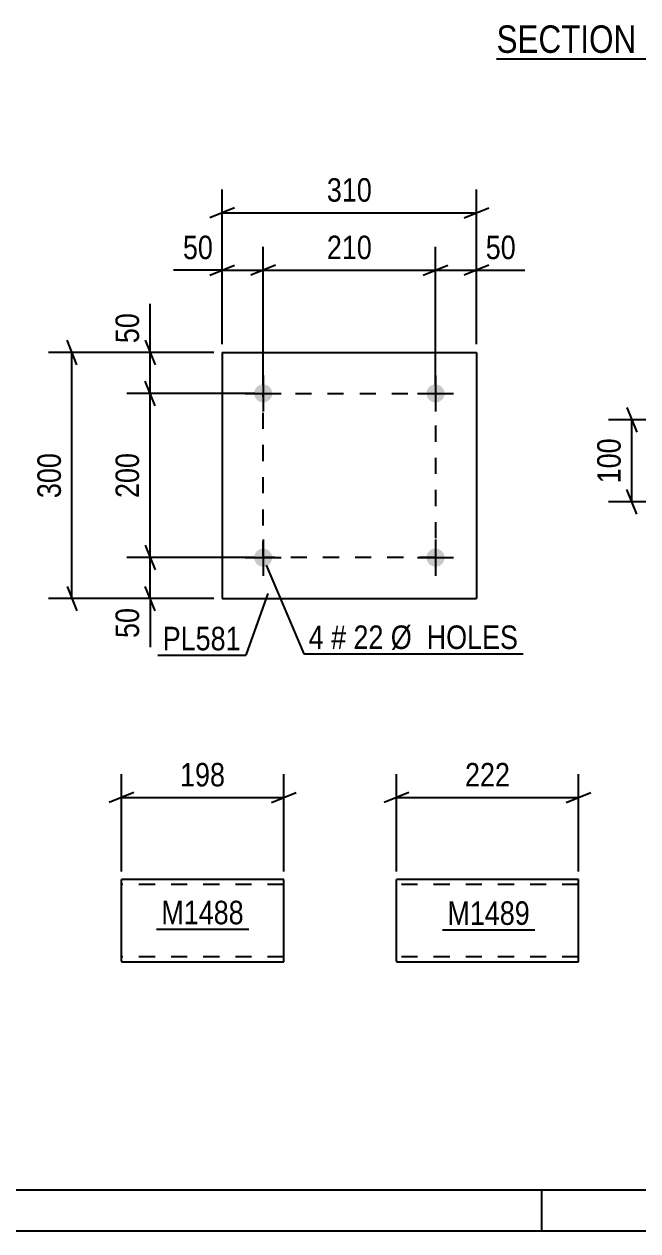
# Model space of a CAD drawing. Header units: millimetres. Extents: x 0 to 841, y 0 to 594.
# Drawn here: x 147.9 to 222.7, y 0 to 147 of the extents above; entities that cross this region are included whole.
import ezdxf

# ---------------------------------------------------------------- set-up
doc = ezdxf.new("R2010")
doc.units = ezdxf.units.MM
doc.linetypes.add('DXK_LINE_DOT2', pattern=[3.9198, 1.9599, -1.9599])
doc.styles.add('Arial Narrow', font='ARIALN.TTF', dxfattribs={"height": 0.2})

# ---------------------------------------------------------------- blocks, each defined once
blk = doc.blocks.new('Unknown-814553173-1135')
at = {"color": 5, "linetype": 'Continuous'}
for p, q in [((5, 5), (836, 5)), ((211, 0), (211, 5)), ((0, 0), (841, 0))]:
    blk.add_line(p, q, dxfattribs=at)
blk = doc.blocks.new('Unknown-814553173-15 - 1250')
at = {"color": 6, "linetype": 'Continuous'}
blk.add_line((205.49, 142.73), (233.13, 142.73), dxfattribs=at)
at = {"color": 0, "linetype": 'Continuous'}
for points in [[(223.59, 143.48), (223.59, 146.98), (205.49, 146.98), (205.49, 143.48)], [(227.2, 143.48), (227.2, 146.98), (224.64, 146.98), (224.64, 143.48)], [(229.53, 143.48), (229.53, 146.98), (228.25, 146.98), (228.25, 143.48)], [(233.13, 143.48), (233.13, 146.98), (230.58, 146.98), (230.58, 143.48)]]:
    blk.add_wipeout(points, dxfattribs=at)
at = {"color": 7, "linetype": 'Continuous', "style": 'Arial Narrow'}
for s, p in [('SECTION ', (205.49, 143.48)), ('E', (224.64, 143.48)), ('E', (230.58, 143.48)), ('-', (228.25, 143.48))]:
    blk.add_text(s, height=3.34, dxfattribs=at).set_placement(p)
blk = doc.blocks.new('Part-814553173-2142 - 2128')
at = {"color": 2, "linetype": 'Continuous'}
for p, q in [((159.78, 32.87), (159.78, 42.78)), ((179.55, 42.78), (159.78, 42.78)), ((179.55, 33.98), (179.55, 42.78)), ((179.55, 32.78), (179.55, 33.98)), ((159.78, 32.87), (159.78, 32.78)), ((159.78, 32.78), (179.55, 32.78))]:
    blk.add_line(p, q, dxfattribs=at)
at = {"color": 7, "linetype": 'DXK_LINE_DOT2'}
for p, q in [((179.55, 42.18), (159.78, 42.18)), ((159.78, 33.38), (159.78, 33.43)), ((179.55, 33.38), (159.78, 33.38)), ((179.55, 33.43), (179.55, 33.75)), ((179.55, 33.38), (179.55, 33.43))]:
    blk.add_line(p, q, dxfattribs=at)
blk = doc.blocks.new('Part-814553173-1924 - 1908')
at = {"color": 2, "linetype": 'Continuous'}
for p, q in [((172.05, 107), (172.05, 77)), ((172.05, 107), (203.05, 107)), ((203.05, 107), (203.05, 77)), ((172.05, 77), (203.05, 77))]:
    blk.add_line(p, q, dxfattribs=at)
blk = doc.blocks.new('Bolt-814553173-1957 - 1908')
at = {"linetype": 'Continuous'}
for points in [[(178.15, 82, -1), (175.95, 82, -1)], [(199.15, 82, -1), (196.95, 82, -1)]]:
    blk.add_hatch(color=1, dxfattribs=at).paths.add_polyline_path(points)
at = {"color": 1, "linetype": 'Continuous'}
for p, q in [((177.05, 84.2), (177.05, 79.8)), ((198.05, 84.2), (198.05, 79.8)), ((174.85, 82), (179.25, 82)), ((195.85, 82), (200.25, 82))]:
    blk.add_line(p, q, dxfattribs=at)
blk = doc.blocks.new('Bolt-814553173-1962 - 1908')
at = {"linetype": 'Continuous'}
for points in [[(178.15, 102, -1), (175.95, 102, -1)], [(199.15, 102, -1), (196.95, 102, -1)]]:
    blk.add_hatch(color=1, dxfattribs=at).paths.add_polyline_path(points)
at = {"color": 1, "linetype": 'Continuous'}
for p, q in [((177.05, 104.2), (177.05, 99.8)), ((198.05, 104.2), (198.05, 99.8)), ((174.85, 102), (179.25, 102)), ((195.85, 102), (200.25, 102))]:
    blk.add_line(p, q, dxfattribs=at)
blk = doc.blocks.new('Part-814553173-1891 - 1877')
at = {"color": 2, "linetype": 'Continuous'}
for p, q in [((193.3, 32.87), (193.3, 42.78)), ((215.46, 42.78), (193.3, 42.78)), ((215.46, 33.98), (215.46, 42.78)), ((215.46, 32.78), (215.46, 33.98)), ((193.3, 32.87), (193.3, 32.78)), ((193.3, 32.78), (215.46, 32.78))]:
    blk.add_line(p, q, dxfattribs=at)
at = {"color": 7, "linetype": 'DXK_LINE_DOT2'}
for p, q in [((215.46, 42.18), (193.3, 42.18)), ((193.3, 33.38), (193.3, 33.43)), ((215.46, 33.38), (193.3, 33.38)), ((215.46, 33.43), (215.46, 33.75)), ((215.46, 33.38), (215.46, 33.43))]:
    blk.add_line(p, q, dxfattribs=at)
blk = doc.blocks.new('Rectangle-814553173-2071 - 1908')
at = {"color": 1, "linetype": 'DXK_LINE_DOT2'}
blk.add_lwpolyline([(177.05, 102), (198.05, 102), (198.05, 82), (177.05, 82), (177.05, 102)], close=True, dxfattribs=at)
blk = doc.blocks.new('StraightDimension-814553173-2304 - 2285')
at = {"color": 7, "linetype": 'Continuous'}
for p, q in [((221.36, 100.29), (222.56, 97.29)), ((242.73, 98.79), (219.11, 98.79)), ((221.96, 88.79), (221.96, 98.79)), ((222.56, 87.29), (221.36, 90.29)), ((234.72, 88.79), (219.11, 88.79))]:
    blk.add_line(p, q, dxfattribs=at)
at = {"color": 0}
blk.add_wipeout([(221.21, 97.13), (217.01, 97.13), (217.01, 90.45), (221.21, 90.45)], dxfattribs=at)
at = {"color": 3, "style": 'Arial Narrow'}
blk.add_text('100', height=2.863, rotation=90.0002, dxfattribs=at).set_placement((220.61, 91.05))
blk = doc.blocks.new('StraightDimension-814553173-2144 - 2128')
at = {"color": 7, "linetype": 'Continuous'}
for p, q in [((159.78, 43.78), (159.78, 55.63)), ((179.55, 43.78), (179.55, 55.63)), ((161.28, 53.38), (158.28, 52.18)), ((178.05, 52.18), (181.05, 53.38)), ((159.78, 52.78), (179.55, 52.78))]:
    blk.add_line(p, q, dxfattribs=at)
at = {"color": 0}
blk.add_wipeout([(173.01, 53.53), (173.01, 57.73), (166.32, 57.73), (166.32, 53.53)], dxfattribs=at)
at = {"color": 3, "style": 'Arial Narrow'}
blk.add_text('198', height=2.863, dxfattribs=at).set_placement((166.92, 54.13))
blk = doc.blocks.new('StraightDimension-814553173-2007 - 1908')
at = {"color": 7, "linetype": 'Continuous'}
for p, q in [((163.27, 107), (163.27, 112.9)), ((163.27, 107), (163.27, 112.9)), ((162.67, 108.5), (163.87, 105.5)), ((171.05, 107), (160.42, 107)), ((163.27, 102), (163.27, 107)), ((163.87, 100.5), (162.67, 103.5)), ((176.05, 102), (160.42, 102))]:
    blk.add_line(p, q, dxfattribs=at)
at = {"color": 0}
blk.add_wipeout([(162.52, 112.38), (158.32, 112.38), (158.32, 107.52), (162.52, 107.52)], dxfattribs=at)
at = {"color": 3, "style": 'Arial Narrow'}
blk.add_text('50', height=2.863, rotation=90.0002, dxfattribs=at).set_placement((161.92, 108.12))
blk = doc.blocks.new('StraightDimension-814553173-1964 - 1908')
at = {"color": 7, "linetype": 'Continuous'}
for p, q in [((198.05, 103), (198.05, 119.85)), ((203.05, 108), (203.05, 119.85)), ((196.55, 116.4), (199.55, 117.6)), ((204.55, 117.6), (201.55, 116.4)), ((198.05, 117), (203.05, 117)), ((203.05, 117), (208.95, 117)), ((203.05, 117), (208.95, 117))]:
    blk.add_line(p, q, dxfattribs=at)
at = {"color": 0}
blk.add_wipeout([(208.43, 117.75), (208.43, 121.95), (203.57, 121.95), (203.57, 117.75)], dxfattribs=at)
at = {"color": 3, "style": 'Arial Narrow'}
blk.add_text('50', height=2.863, dxfattribs=at).set_placement((204.17, 118.35))
blk = doc.blocks.new('StraightDimension-814553173-1977 - 1908')
at = {"color": 7, "linetype": 'Continuous'}
for p, q in [((177.05, 103), (177.05, 119.85)), ((198.05, 103), (198.05, 119.85)), ((178.55, 117.6), (175.55, 116.4)), ((196.55, 116.4), (199.55, 117.6)), ((177.05, 117), (198.05, 117))]:
    blk.add_line(p, q, dxfattribs=at)
at = {"color": 0}
blk.add_wipeout([(190.89, 117.75), (190.89, 121.95), (184.21, 121.95), (184.21, 117.75)], dxfattribs=at)
at = {"color": 3, "style": 'Arial Narrow'}
blk.add_text('210', height=2.863, dxfattribs=at).set_placement((184.81, 118.35))
blk = doc.blocks.new('StraightDimension-814553173-1993 - 1908')
at = {"color": 7, "linetype": 'Continuous'}
for p, q in [((172.05, 108), (172.05, 119.85)), ((177.05, 103), (177.05, 119.85)), ((170.55, 116.4), (173.55, 117.6)), ((178.55, 117.6), (175.55, 116.4)), ((172.05, 117), (166.14, 117)), ((172.05, 117), (166.14, 117)), ((172.05, 117), (177.05, 117))]:
    blk.add_line(p, q, dxfattribs=at)
at = {"color": 0}
blk.add_wipeout([(171.52, 117.75), (171.52, 121.95), (166.67, 121.95), (166.67, 117.75)], dxfattribs=at)
at = {"color": 3, "style": 'Arial Narrow'}
blk.add_text('50', height=2.863, dxfattribs=at).set_placement((167.27, 118.35))
blk = doc.blocks.new('StraightDimension-814553173-2020 - 1908')
at = {"color": 7, "linetype": 'Continuous'}
for p, q in [((163.87, 100.5), (162.67, 103.5)), ((176.05, 102), (160.42, 102)), ((163.27, 82), (163.27, 102)), ((162.67, 83.5), (163.87, 80.5)), ((176.05, 82), (160.42, 82))]:
    blk.add_line(p, q, dxfattribs=at)
at = {"color": 0}
blk.add_wipeout([(162.52, 95.34), (158.32, 95.34), (158.32, 88.66), (162.52, 88.66)], dxfattribs=at)
at = {"color": 3, "style": 'Arial Narrow'}
blk.add_text('200', height=2.863, rotation=90.0002, dxfattribs=at).set_placement((161.92, 89.26))
blk = doc.blocks.new('StraightDimension-814553173-2036 - 1908')
at = {"color": 7, "linetype": 'Continuous'}
for p, q in [((162.67, 83.5), (163.87, 80.5)), ((176.05, 82), (160.42, 82)), ((163.27, 77), (163.27, 82)), ((163.87, 75.5), (162.67, 78.5)), ((171.05, 77), (160.42, 77)), ((163.27, 77), (163.27, 71.09)), ((163.27, 77), (163.27, 71.09))]:
    blk.add_line(p, q, dxfattribs=at)
at = {"color": 0}
blk.add_wipeout([(162.52, 76.47), (158.32, 76.47), (158.32, 71.61), (162.52, 71.61)], dxfattribs=at)
at = {"color": 3, "style": 'Arial Narrow'}
blk.add_text('50', height=2.863, rotation=90.0002, dxfattribs=at).set_placement((161.92, 72.21))
blk = doc.blocks.new('StraightDimension-814553173-2050 - 1908')
at = {"color": 7, "linetype": 'Continuous'}
for p, q in [((154.35, 105.5), (153.15, 108.5)), ((171.05, 107), (150.9, 107)), ((153.75, 77), (153.75, 107)), ((153.15, 78.5), (154.35, 75.5)), ((171.05, 77), (150.9, 77))]:
    blk.add_line(p, q, dxfattribs=at)
at = {"color": 0}
blk.add_wipeout([(153, 95.34), (148.8, 95.34), (148.8, 88.65), (153, 88.65)], dxfattribs=at)
at = {"color": 3, "style": 'Arial Narrow'}
blk.add_text('300', height=2.863, rotation=90.0002, dxfattribs=at).set_placement((152.4, 89.25))
blk = doc.blocks.new('StraightDimension-814553173-2061 - 1908')
at = {"color": 7, "linetype": 'Continuous'}
for p, q in [((172.05, 108), (172.05, 126.85)), ((203.05, 108), (203.05, 126.85)), ((173.55, 124.6), (170.55, 123.4)), ((172.05, 124), (203.05, 124)), ((201.55, 123.4), (204.55, 124.6))]:
    blk.add_line(p, q, dxfattribs=at)
at = {"color": 0}
blk.add_wipeout([(190.89, 124.75), (190.89, 128.95), (184.21, 128.95), (184.21, 124.75)], dxfattribs=at)
at = {"color": 3, "style": 'Arial Narrow'}
blk.add_text('310', height=2.863, dxfattribs=at).set_placement((184.81, 125.35))
blk = doc.blocks.new('StraightDimension-814553173-1894 - 1877')
at = {"color": 7, "linetype": 'Continuous'}
for p, q in [((193.3, 43.78), (193.3, 55.63)), ((215.46, 43.78), (215.46, 55.63)), ((194.8, 53.38), (191.8, 52.18)), ((213.96, 52.18), (216.96, 53.38)), ((193.3, 52.78), (215.46, 52.78))]:
    blk.add_line(p, q, dxfattribs=at)
at = {"color": 0}
blk.add_wipeout([(207.72, 53.53), (207.72, 57.73), (201.04, 57.73), (201.04, 53.53)], dxfattribs=at)
at = {"color": 3, "style": 'Arial Narrow'}
blk.add_text('222', height=2.863, dxfattribs=at).set_placement((201.64, 54.13))
blk = doc.blocks.new('Mark-814553173-2140 - 2128')
at = {"color": 0}
blk.add_wipeout([(174.69, 37.34), (174.69, 40.34), (164.64, 40.34), (164.64, 37.34)], dxfattribs=at)
blk.add_wipeout([(174.69, 37.34), (174.69, 40.34), (164.64, 40.34), (164.64, 37.34)], dxfattribs=at)
at = {"color": 30, "linetype": 'Continuous'}
blk.add_line((164.04, 36.74), (175.29, 36.74), dxfattribs=at)
at = {"color": 3, "style": 'Arial Narrow'}
blk.add_text('M1488', height=2.863, dxfattribs=at).set_placement((164.64, 37.34))
blk = doc.blocks.new('MarkSet-814553173-2118 - 1908')
at = {"color": 0}
for points in [[(184.42, 70.87), (184.42, 73.87), (182.59, 73.87), (182.59, 70.87)], [(187.15, 70.87), (187.15, 73.87), (185.32, 73.87), (185.32, 70.87)], [(191.7, 70.87), (191.7, 73.87), (188.05, 73.87), (188.05, 70.87)], [(208.13, 70.87), (208.13, 73.87), (192.6, 73.87), (192.6, 70.87)]]:
    blk.add_wipeout(points, dxfattribs=at)
for points in [[(184.42, 70.87), (184.42, 73.87), (182.59, 73.87), (182.59, 70.87)], [(187.15, 70.87), (187.15, 73.87), (185.32, 73.87), (185.32, 70.87)], [(191.7, 70.87), (191.7, 73.87), (188.05, 73.87), (188.05, 70.87)], [(208.13, 70.87), (208.13, 73.87), (192.6, 73.87), (192.6, 70.87)]]:
    blk.add_wipeout(points, dxfattribs=at)
at = {"color": 7, "linetype": 'Continuous'}
for p, q in [((177.4, 81.09), (181.99, 70.27)), ((181.99, 70.27), (208.73, 70.27))]:
    blk.add_line(p, q, dxfattribs=at)
at = {"color": 3, "style": 'Arial Narrow'}
for s, height, p in [('4', 2.86, (182.59, 70.87)), ('#', 2.86, (185.32, 70.87)), ('22', 2.863, (188.05, 70.87)), ('Ø  HOLES', 2.863, (192.6, 70.87))]:
    blk.add_text(s, height=height, dxfattribs=at).set_placement(p)
blk = doc.blocks.new('Mark-814553173-1920 - 1908')
at = {"color": 0}
blk.add_wipeout([(174.32, 70.71), (174.32, 73.71), (164.81, 73.71), (164.81, 70.71)], dxfattribs=at)
blk.add_wipeout([(174.32, 70.71), (174.32, 73.71), (164.81, 73.71), (164.81, 70.71)], dxfattribs=at)
at = {"color": 30, "linetype": 'Continuous'}
for p in [(177.61, 77.62), (164.21, 70.11)]:
    blk.add_line(p, (174.92, 70.11), dxfattribs=at)
at = {"color": 3, "style": 'Arial Narrow'}
blk.add_text('PL581', height=2.863, dxfattribs=at).set_placement((164.81, 70.71))
blk = doc.blocks.new('Mark-814553173-1889 - 1877')
at = {"color": 0}
blk.add_wipeout([(209.55, 37.27), (209.55, 40.27), (199.5, 40.27), (199.5, 37.27)], dxfattribs=at)
blk.add_wipeout([(209.55, 37.27), (209.55, 40.27), (199.5, 40.27), (199.5, 37.27)], dxfattribs=at)
at = {"color": 30, "linetype": 'Continuous'}
blk.add_line((198.9, 36.67), (210.15, 36.67), dxfattribs=at)
at = {"color": 3, "style": 'Arial Narrow'}
blk.add_text('M1489', height=2.863, dxfattribs=at).set_placement((199.5, 37.27))

msp = doc.modelspace()

# ---------------------------------------------------------------- block references
for name in ['Unknown-814553173-1135', 'Part-814553173-1924 - 1908', 'Bolt-814553173-1962 - 1908', 'Rectangle-814553173-2071 - 1908', 'Bolt-814553173-1957 - 1908', 'Part-814553173-2142 - 2128', 'Part-814553173-1891 - 1877']:
    msp.add_blockref(name, (0, 0))

# ---------------------------------------------------------------- next in the draw order: block references
for name in ['Unknown-814553173-15 - 1250', 'StraightDimension-814553173-1964 - 1908', 'StraightDimension-814553173-2007 - 1908', 'StraightDimension-814553173-2304 - 2285', 'MarkSet-814553173-2118 - 1908', 'StraightDimension-814553173-2144 - 2128', 'StraightDimension-814553173-1894 - 1877', 'Mark-814553173-2140 - 2128', 'Mark-814553173-1889 - 1877']:
    msp.add_blockref(name, (0, 0))

# ---------------------------------------------------------------- next in the draw order: block references
msp.add_blockref('StraightDimension-814553173-1977 - 1908', (0, 0))

# ---------------------------------------------------------------- next in the draw order: block references
msp.add_blockref('StraightDimension-814553173-1993 - 1908', (0, 0))

# ---------------------------------------------------------------- next in the draw order: block references
msp.add_blockref('StraightDimension-814553173-2020 - 1908', (0, 0))

# ---------------------------------------------------------------- next in the draw order: block references
msp.add_blockref('StraightDimension-814553173-2036 - 1908', (0, 0))

# ---------------------------------------------------------------- next in the draw order: block references
msp.add_blockref('StraightDimension-814553173-2050 - 1908', (0, 0))

# ---------------------------------------------------------------- next in the draw order: block references
for name in ['StraightDimension-814553173-2061 - 1908', 'Mark-814553173-1920 - 1908']:
    msp.add_blockref(name, (0, 0))

doc.saveas('drawing.dxf')
